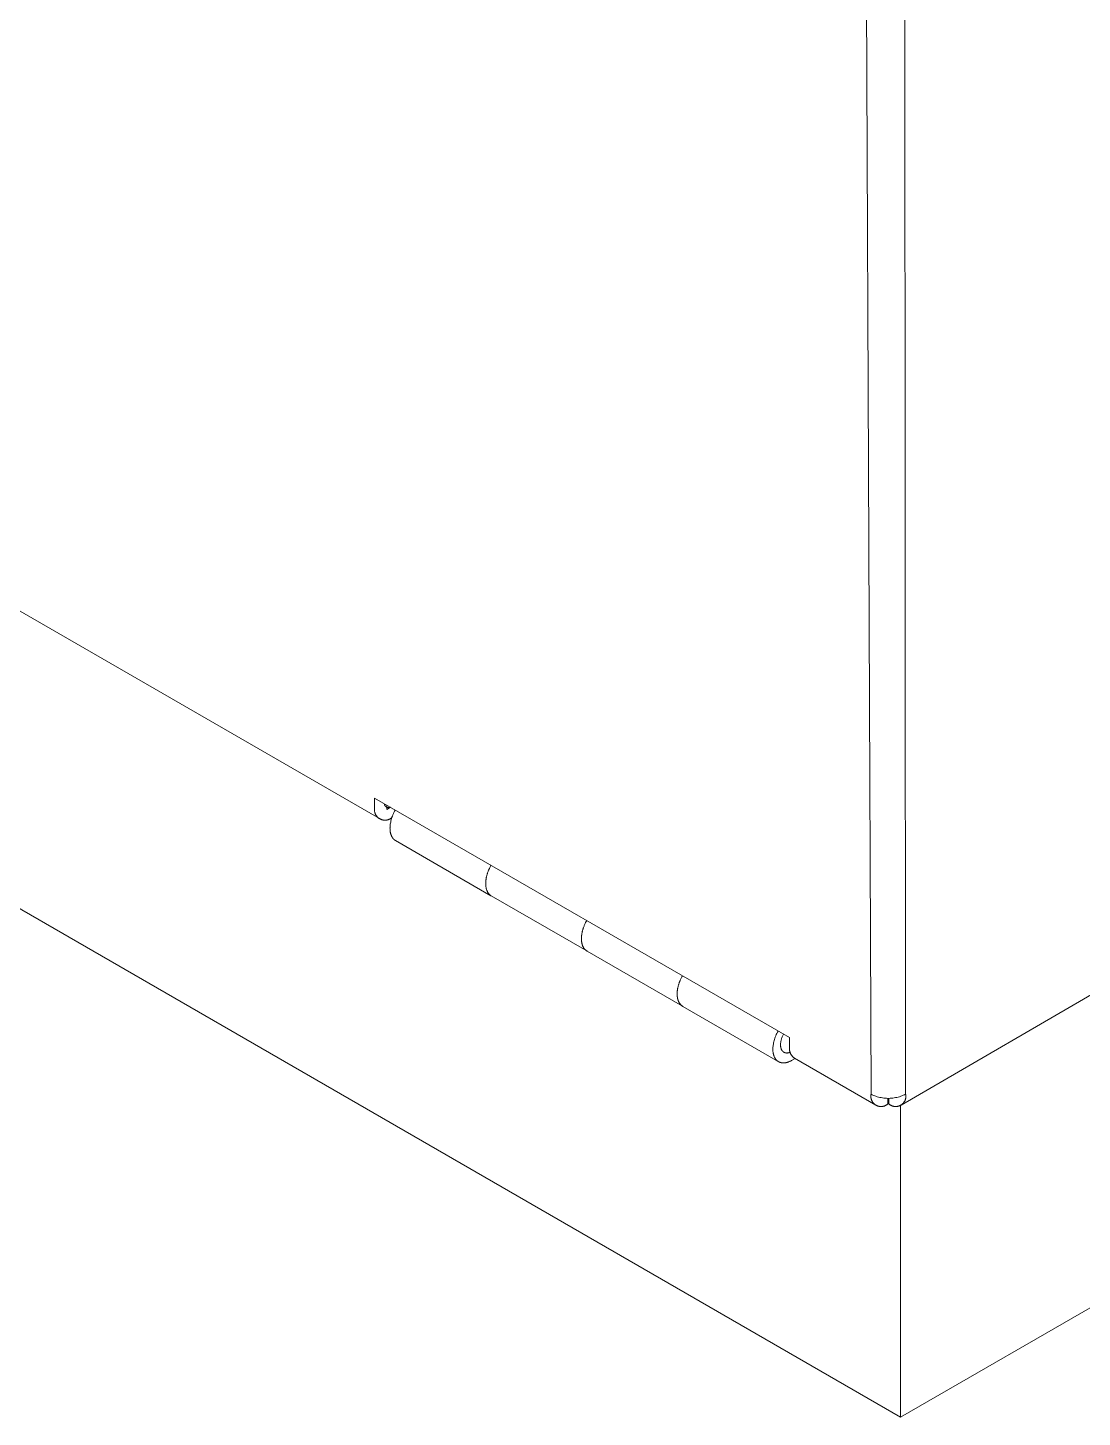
# Model space of a CAD drawing. Header units: inches. Extents: x -1 to 137, y -3 to 81.
# Drawn here: x 123.39 to 127.99, y 35.93 to 41.99 of the extents above; entities that cross this region are included whole.
import ezdxf

# ---------------------------------------------------------------- set-up
doc = ezdxf.new("R2010")
doc.units = ezdxf.units.IN
doc.layers.add('ZANO_R', color=7, linetype='Continuous', lineweight=0)

msp = doc.modelspace()

# ---------------------------------------------------------------- linework, layer by layer
at = {"layer": 'ZANO_R'}
for p, q in [((127.06859, 37.33908), (126.9683, 61.30351)), ((127.20216, 61.30389), (127.21893, 37.33932)), ((135.88758, 42.33651), (127.19932, 37.29205)), ((137.19034, 41.69939), (127.19678, 35.9296)), ((127.19678, 35.9296), (118.87366, 40.73496)), ((124.92337, 38.54191), (121.11041, 40.74333)), ((124.90248, 38.63136), (126.71213, 37.58656)), ((124.90258, 38.58963), (124.90248, 38.63136)), ((124.90173, 38.5802), (124.90174, 38.58178)), ((124.90178, 38.57862), (124.90173, 38.5802)), ((124.90174, 38.58178), (124.9018, 38.58336)), ((124.90189, 38.57704), (124.90178, 38.57862)), ((124.9018, 38.58336), (124.90191, 38.58493)), ((124.90204, 38.57547), (124.90189, 38.57704)), ((124.90191, 38.58493), (124.90208, 38.58651)), ((124.90226, 38.5739), (124.90204, 38.57547)), ((124.90208, 38.58651), (124.9023, 38.58807)), ((124.90252, 38.57235), (124.90226, 38.5739)), ((124.9023, 38.58807), (124.90258, 38.58963)), ((124.90284, 38.5708), (124.90252, 38.57235)), ((124.90322, 38.56926), (124.90284, 38.5708)), ((124.90364, 38.56774), (124.90322, 38.56926)), ((124.90412, 38.56623), (124.90364, 38.56774)), ((124.90465, 38.56474), (124.90412, 38.56623)), ((124.94498, 38.60682), (124.94505, 38.60619)), ((124.94505, 38.60619), (124.94513, 38.60556)), ((124.94513, 38.60556), (124.94523, 38.60493)), ((124.94523, 38.60493), (124.94536, 38.60431)), ((124.94536, 38.60431), (124.94551, 38.60369)), ((124.94551, 38.60369), (124.94568, 38.60308)), ((124.94568, 38.60308), (124.94587, 38.60247)), ((124.94587, 38.60247), (124.94608, 38.60187)), ((124.94608, 38.60187), (124.94631, 38.60128)), ((124.94631, 38.60128), (124.94657, 38.60069)), ((124.94657, 38.60069), (124.94684, 38.60012)), ((124.94684, 38.60012), (124.94713, 38.59956)), ((124.94713, 38.59956), (124.94744, 38.599)), ((124.94744, 38.599), (124.94777, 38.59846)), ((124.94777, 38.59846), (124.94812, 38.59793)), ((124.94812, 38.59793), (124.94849, 38.59741)), ((124.94849, 38.59741), (124.94887, 38.5969)), ((124.94887, 38.5969), (124.94927, 38.59641)), ((124.94927, 38.59641), (124.94969, 38.59593)), ((124.94969, 38.59593), (124.95013, 38.59547)), ((124.95013, 38.59547), (124.95058, 38.59502)), ((124.95058, 38.59502), (124.95104, 38.59459)), ((124.95104, 38.59459), (124.95152, 38.59417)), ((124.95152, 38.59417), (124.95202, 38.59377)), ((124.95202, 38.59377), (124.95253, 38.59339)), ((124.95253, 38.59339), (124.95305, 38.59303)), ((124.95305, 38.59303), (124.95358, 38.59268)), ((124.95358, 38.59268), (124.95413, 38.59235)), ((124.95413, 38.59235), (124.95468, 38.59204)), ((124.95468, 38.59204), (124.95525, 38.59176)), ((124.95525, 38.59176), (124.95582, 38.59149)), ((124.95552, 38.60073), (124.95557, 38.58182)), ((124.95557, 38.58182), (124.97188, 38.59129)), ((124.95582, 38.59149), (124.95641, 38.59124)), ((124.95641, 38.59124), (124.957, 38.59101)), ((124.957, 38.59101), (124.9576, 38.5908)), ((124.9576, 38.5908), (124.95821, 38.59061)), ((124.95821, 38.59061), (124.95882, 38.59045)), ((124.95882, 38.59045), (124.95944, 38.5903)), ((124.95944, 38.5903), (124.96006, 38.59018)), ((124.96006, 38.59018), (124.96069, 38.59008)), ((124.96069, 38.59008), (124.96132, 38.59)), ((124.96132, 38.59), (124.96196, 38.58994)), ((124.96196, 38.58994), (124.96259, 38.5899)), ((124.96259, 38.5899), (124.96323, 38.58989)), ((124.96323, 38.58989), (124.96386, 38.5899)), ((124.96386, 38.5899), (124.9645, 38.58992)), ((124.9645, 38.58992), (124.96513, 38.58998)), ((124.96513, 38.58998), (124.96576, 38.59005)), ((124.96576, 38.59005), (124.96639, 38.59014)), ((124.96639, 38.59014), (124.96701, 38.59026)), ((124.96701, 38.59026), (124.96763, 38.5904)), ((124.96763, 38.5904), (124.96825, 38.59056)), ((124.96825, 38.59056), (124.96886, 38.59074)), ((124.96886, 38.59074), (124.96946, 38.59094)), ((124.96946, 38.59094), (124.97006, 38.59116)), ((124.97006, 38.59116), (124.97065, 38.59141)), ((124.97065, 38.59141), (124.97122, 38.59167)), ((124.98694, 38.56896), (124.98447, 38.56365)), ((124.98958, 38.57423), (124.98694, 38.56896)), ((124.99238, 38.57945), (124.98958, 38.57423)), ((124.90523, 38.56328), (124.90465, 38.56474)), ((124.90586, 38.56183), (124.90523, 38.56328)), ((124.90654, 38.5604), (124.90586, 38.56183)), ((124.90727, 38.559), (124.90654, 38.5604)), ((124.90805, 38.55762), (124.90727, 38.559)), ((124.90888, 38.55627), (124.90805, 38.55762)), ((124.90975, 38.55496), (124.90888, 38.55627)), ((124.91066, 38.55367), (124.90975, 38.55496)), ((124.91162, 38.55241), (124.91066, 38.55367)), ((124.91263, 38.55119), (124.91162, 38.55241)), ((124.91367, 38.55), (124.91263, 38.55119)), ((124.91476, 38.54885), (124.91367, 38.55)), ((124.91588, 38.54774), (124.91476, 38.54885)), ((124.91704, 38.54667), (124.91588, 38.54774)), ((124.91824, 38.54564), (124.91704, 38.54667)), ((124.91947, 38.54465), (124.91824, 38.54564)), ((124.92074, 38.5437), (124.91947, 38.54465)), ((124.92203, 38.5428), (124.92074, 38.5437)), ((124.92336, 38.54195), (124.92203, 38.5428)), ((124.92472, 38.54114), (124.92336, 38.54195)), ((124.9261, 38.54037), (124.92472, 38.54114)), ((124.92751, 38.53966), (124.9261, 38.54037)), ((124.92895, 38.53899), (124.92751, 38.53966)), ((124.9304, 38.53838), (124.92895, 38.53899)), ((124.93188, 38.53781), (124.9304, 38.53838)), ((124.93337, 38.5373), (124.93188, 38.53781)), ((124.93488, 38.53684), (124.93337, 38.5373)), ((124.93641, 38.53643), (124.93488, 38.53684)), ((124.93795, 38.53607), (124.93641, 38.53643)), ((124.9395, 38.53577), (124.93795, 38.53607)), ((124.94106, 38.53552), (124.9395, 38.53577)), ((124.94263, 38.53532), (124.94106, 38.53552)), ((124.9442, 38.53518), (124.94263, 38.53532)), ((124.94578, 38.53509), (124.9442, 38.53518)), ((124.94736, 38.53506), (124.94578, 38.53509)), ((124.94894, 38.53508), (124.94736, 38.53506)), ((124.95052, 38.53516), (124.94894, 38.53508)), ((124.95209, 38.53529), (124.95052, 38.53516)), ((124.95366, 38.53548), (124.95209, 38.53529)), ((124.95523, 38.53571), (124.95366, 38.53548)), ((124.95678, 38.53601), (124.95523, 38.53571)), ((124.95832, 38.53635), (124.95678, 38.53601)), ((124.95985, 38.53675), (124.95832, 38.53635)), ((124.96136, 38.53721), (124.95985, 38.53675)), ((124.96286, 38.53771), (124.96136, 38.53721)), ((124.96434, 38.53827), (124.96286, 38.53771)), ((124.9658, 38.53887), (124.96434, 38.53827)), ((124.96724, 38.53953), (124.9658, 38.53887)), ((124.96865, 38.54024), (124.96724, 38.53953)), ((124.97004, 38.54099), (124.96865, 38.54024)), ((124.96968, 38.50605), (124.96958, 38.50388)), ((124.96981, 38.50825), (124.96968, 38.50605)), ((124.96999, 38.51049), (124.96981, 38.50825)), ((124.97021, 38.51277), (124.96999, 38.51049)), ((124.9714, 38.54179), (124.97004, 38.54099)), ((124.97078, 38.51743), (124.97021, 38.51277)), ((124.97154, 38.52222), (124.97078, 38.51743)), ((124.97274, 38.54264), (124.9714, 38.54179)), ((124.97248, 38.52713), (124.97154, 38.52222)), ((124.97361, 38.53215), (124.97248, 38.52713)), ((124.97404, 38.54353), (124.97274, 38.54264)), ((124.97494, 38.53727), (124.97361, 38.53215)), ((124.97531, 38.54447), (124.97404, 38.54353)), ((124.97646, 38.54246), (124.97494, 38.53727)), ((124.97655, 38.54545), (124.97531, 38.54447)), ((124.97818, 38.54771), (124.97646, 38.54246)), ((124.97776, 38.54648), (124.97655, 38.54545)), ((124.98008, 38.55301), (124.97818, 38.54771)), ((124.98218, 38.55833), (124.98008, 38.55301)), ((124.98447, 38.56365), (124.98218, 38.55833)), ((124.96953, 38.50176), (124.96952, 38.49967)), ((124.96952, 38.49967), (124.96954, 38.49755)), ((124.96958, 38.50388), (124.96953, 38.50176)), ((124.96954, 38.49755), (124.96961, 38.49544)), ((124.96961, 38.49544), (124.96972, 38.49334)), ((124.96972, 38.49334), (124.96987, 38.49124)), ((124.96987, 38.49124), (124.97007, 38.48916)), ((124.97007, 38.48916), (124.97031, 38.48709)), ((124.97031, 38.48709), (124.9706, 38.48504)), ((124.9706, 38.48504), (124.97094, 38.48301)), ((124.97094, 38.48301), (124.97133, 38.481)), ((124.97133, 38.481), (124.97176, 38.47902)), ((124.97176, 38.47902), (124.97225, 38.47705)), ((124.97225, 38.47705), (124.97278, 38.47512)), ((124.97278, 38.47512), (124.97337, 38.47322)), ((124.97337, 38.47322), (124.974, 38.47135)), ((124.974, 38.47135), (124.97469, 38.46952)), ((124.97469, 38.46952), (124.97542, 38.46772)), ((124.97542, 38.46772), (124.97621, 38.46597)), ((124.97621, 38.46597), (124.97705, 38.46425)), ((124.97705, 38.46425), (124.97749, 38.46341)), ((124.97749, 38.46341), (124.97794, 38.46259)), ((124.97794, 38.46259), (124.97841, 38.46177)), ((124.97841, 38.46177), (124.97889, 38.46096)), ((124.97889, 38.46096), (124.97938, 38.46017)), ((124.97938, 38.46017), (124.97988, 38.45939)), ((124.97988, 38.45939), (124.9804, 38.45862)), ((124.9804, 38.45862), (124.98093, 38.45787)), ((124.98093, 38.45787), (124.98147, 38.45713)), ((124.98147, 38.45713), (124.98202, 38.4564)), ((124.98202, 38.4564), (124.98258, 38.45569)), ((124.98258, 38.45569), (124.98316, 38.45499)), ((124.98316, 38.45499), (124.98375, 38.4543)), ((124.98375, 38.4543), (124.98435, 38.45363)), ((124.98435, 38.45363), (124.98497, 38.45298)), ((124.98497, 38.45298), (124.98559, 38.45234)), ((124.98559, 38.45234), (124.98623, 38.45171)), ((124.98623, 38.45171), (124.98688, 38.4511)), ((124.98688, 38.4511), (124.98754, 38.4505)), ((124.98754, 38.4505), (124.98821, 38.44992)), ((124.98821, 38.44992), (124.9889, 38.44936)), ((124.9889, 38.44936), (124.98959, 38.44881)), ((124.98959, 38.44881), (124.9903, 38.44828)), ((124.9903, 38.44828), (124.99101, 38.44777)), ((124.99101, 38.44777), (124.99174, 38.44727)), ((124.99174, 38.44727), (124.99247, 38.44678)), ((124.99247, 38.44678), (124.99322, 38.44632)), ((124.99322, 38.44632), (124.99398, 38.44587)), ((125.41006, 38.20565), (124.99398, 38.44587)), ((125.40194, 38.32221), (125.40304, 38.32465)), ((125.40524, 38.32927), (125.40304, 38.32465)), ((125.40756, 38.33384), (125.40524, 38.32927)), ((125.41, 38.33834), (125.40756, 38.33384)), ((125.38715, 38.26099), (125.3872, 38.2629)), ((125.38721, 38.26318), (125.3872, 38.2629)), ((125.38721, 38.26318), (125.3873, 38.26514)), ((125.38732, 38.26542), (125.3873, 38.26514)), ((125.38732, 38.26542), (125.38744, 38.26741)), ((125.38746, 38.2677), (125.38744, 38.26741)), ((125.38746, 38.2677), (125.38763, 38.26973)), ((125.38766, 38.27001), (125.38763, 38.26973)), ((125.38766, 38.27001), (125.38787, 38.27208)), ((125.3879, 38.27237), (125.38787, 38.27208)), ((125.3879, 38.27237), (125.38815, 38.27447)), ((125.38819, 38.27476), (125.38815, 38.27447)), ((125.38819, 38.27476), (125.38848, 38.2769)), ((125.38852, 38.27719), (125.38848, 38.2769)), ((125.38852, 38.27719), (125.38886, 38.27936)), ((125.3889, 38.27965), (125.38886, 38.27936)), ((125.3889, 38.27965), (125.38928, 38.28185)), ((125.38934, 38.28215), (125.38928, 38.28185)), ((125.38934, 38.28215), (125.38976, 38.28438)), ((125.38982, 38.28468), (125.38976, 38.28438)), ((125.38982, 38.28468), (125.39029, 38.28693)), ((125.39035, 38.28723), (125.39029, 38.28693)), ((125.39035, 38.28723), (125.39086, 38.28952)), ((125.39093, 38.28982), (125.39086, 38.28952)), ((125.39093, 38.28982), (125.39149, 38.29213)), ((125.39157, 38.29243), (125.39149, 38.29213)), ((125.39157, 38.29243), (125.39217, 38.29476)), ((125.39225, 38.29506), (125.39217, 38.29476)), ((125.39225, 38.29506), (125.3929, 38.29742)), ((125.39299, 38.29772), (125.3929, 38.29742)), ((125.39299, 38.29772), (125.39369, 38.30009)), ((125.39378, 38.3004), (125.39369, 38.30009)), ((125.39378, 38.3004), (125.39452, 38.30279)), ((125.39462, 38.30309), (125.39452, 38.30279)), ((125.39462, 38.30309), (125.39541, 38.30549)), ((125.39551, 38.3058), (125.39541, 38.30549)), ((125.39551, 38.3058), (125.39635, 38.30821)), ((125.39646, 38.30852), (125.39635, 38.30821)), ((125.39646, 38.30852), (125.39734, 38.31094)), ((125.39745, 38.31125), (125.39734, 38.31094)), ((125.39745, 38.31125), (125.39838, 38.31368)), ((125.3985, 38.31398), (125.39838, 38.31368)), ((125.3985, 38.31398), (125.39947, 38.31642)), ((125.3996, 38.31673), (125.39947, 38.31642)), ((125.3996, 38.31673), (125.40061, 38.31917)), ((125.40074, 38.31947), (125.40061, 38.31917)), ((125.40074, 38.31947), (125.4018, 38.32191)), ((125.40194, 38.32221), (125.4018, 38.32191)), ((125.38713, 38.25883), (125.38714, 38.26071)), ((125.38713, 38.25883), (125.38713, 38.25856)), ((125.38766, 38.24827), (125.38713, 38.25856)), ((125.38715, 38.26099), (125.38714, 38.26071)), ((125.38766, 38.24827), (125.38769, 38.24802)), ((125.3879, 38.24619), (125.38769, 38.24802)), ((125.3879, 38.24619), (125.38793, 38.24594)), ((125.38819, 38.24413), (125.38793, 38.24594)), ((125.38819, 38.24413), (125.38822, 38.24389)), ((125.38852, 38.24209), (125.38822, 38.24389)), ((125.38852, 38.24209), (125.38856, 38.24185)), ((125.3889, 38.24007), (125.38856, 38.24185)), ((125.3889, 38.24007), (125.38895, 38.23983)), ((125.38934, 38.23807), (125.38895, 38.23983)), ((125.38934, 38.23807), (125.38939, 38.23784)), ((125.38982, 38.2361), (125.38939, 38.23784)), ((125.38982, 38.2361), (125.38988, 38.23587)), ((125.39035, 38.23416), (125.38988, 38.23587)), ((125.39035, 38.23416), (125.39042, 38.23394)), ((125.39093, 38.23225), (125.39042, 38.23394)), ((125.39093, 38.23225), (125.391, 38.23203)), ((125.39157, 38.23037), (125.391, 38.23203)), ((125.39157, 38.23037), (125.39164, 38.23016)), ((125.39225, 38.22853), (125.39164, 38.23016)), ((125.39225, 38.22853), (125.39234, 38.22832)), ((125.39299, 38.22672), (125.39234, 38.22832)), ((125.39299, 38.22672), (125.39308, 38.22652)), ((125.39378, 38.22496), (125.39308, 38.22652)), ((125.39378, 38.22496), (125.39387, 38.22476)), ((125.39462, 38.22323), (125.39387, 38.22476)), ((125.39462, 38.22323), (125.39472, 38.22304)), ((125.39551, 38.22156), (125.39472, 38.22304)), ((125.39551, 38.22156), (125.39562, 38.22137)), ((125.39646, 38.21993), (125.39562, 38.22137)), ((125.39646, 38.21993), (125.39657, 38.21975)), ((125.39745, 38.21835), (125.39657, 38.21975)), ((125.39745, 38.21835), (125.39757, 38.21817)), ((125.3985, 38.21682), (125.39757, 38.21817)), ((125.3985, 38.21682), (125.39862, 38.21665)), ((125.3996, 38.21534), (125.39862, 38.21665)), ((125.3996, 38.21534), (125.39972, 38.21518)), ((125.40074, 38.21392), (125.39972, 38.21518)), ((125.40074, 38.21392), (125.40087, 38.21377)), ((125.40194, 38.21256), (125.40087, 38.21377)), ((125.40194, 38.21256), (125.40207, 38.21241)), ((125.40318, 38.21125), (125.40207, 38.21241)), ((125.40318, 38.21125), (125.40332, 38.21112)), ((125.40447, 38.21001), (125.40332, 38.21112)), ((125.40447, 38.21001), (125.40461, 38.20988)), ((125.40581, 38.20883), (125.40461, 38.20988)), ((125.40581, 38.20883), (125.40595, 38.20871)), ((125.40719, 38.20772), (125.40595, 38.20871)), ((125.40719, 38.20772), (125.40734, 38.2076)), ((125.40861, 38.20666), (125.40734, 38.2076)), ((125.40861, 38.20666), (125.40877, 38.20655)), ((125.41008, 38.20568), (125.40877, 38.20655)), ((125.41008, 38.20568), (125.41024, 38.20558)), ((125.41159, 38.20476), (125.41024, 38.20558)), ((125.82767, 37.96454), (125.41159, 38.20476)), ((125.41314, 38.20391), (125.41331, 38.20383)), ((125.81941, 38.0808), (125.81835, 38.07836)), ((125.81941, 38.0808), (125.81955, 38.0811)), ((125.82065, 38.08354), (125.81955, 38.0811)), ((125.82065, 38.08354), (125.82286, 38.08817)), ((125.82286, 38.08817), (125.82517, 38.09273)), ((125.82517, 38.09273), (125.82761, 38.09723)), ((125.80475, 38.0196), (125.80474, 38.01773)), ((125.80475, 38.0196), (125.80476, 38.01988)), ((125.80481, 38.0218), (125.80476, 38.01988)), ((125.80481, 38.0218), (125.80482, 38.02207)), ((125.80491, 38.02403), (125.80482, 38.02207)), ((125.80491, 38.02403), (125.80493, 38.02431)), ((125.80506, 38.0263), (125.80493, 38.02431)), ((125.80506, 38.0263), (125.80508, 38.02659)), ((125.80524, 38.02862), (125.80508, 38.02659)), ((125.80524, 38.02862), (125.80527, 38.0289)), ((125.80548, 38.03097), (125.80527, 38.0289)), ((125.80548, 38.03097), (125.80551, 38.03126)), ((125.80576, 38.03336), (125.80551, 38.03126)), ((125.80576, 38.03336), (125.8058, 38.03365)), ((125.80609, 38.03579), (125.8058, 38.03365)), ((125.80609, 38.03579), (125.80613, 38.03608)), ((125.80647, 38.03825), (125.80613, 38.03608)), ((125.80647, 38.03825), (125.80652, 38.03854)), ((125.8069, 38.04074), (125.80652, 38.03854)), ((125.8069, 38.04074), (125.80695, 38.04104)), ((125.80737, 38.04327), (125.80695, 38.04104)), ((125.80737, 38.04327), (125.80743, 38.04357)), ((125.8079, 38.04583), (125.80743, 38.04357)), ((125.8079, 38.04583), (125.80796, 38.04613)), ((125.80848, 38.04841), (125.80796, 38.04613)), ((125.80848, 38.04841), (125.80855, 38.04871)), ((125.8091, 38.05102), (125.80855, 38.04871)), ((125.8091, 38.05102), (125.80918, 38.05132)), ((125.80978, 38.05365), (125.80918, 38.05132)), ((125.80978, 38.05365), (125.80987, 38.05396)), ((125.81052, 38.05631), (125.80987, 38.05396)), ((125.81052, 38.05631), (125.8106, 38.05661)), ((125.8113, 38.05899), (125.8106, 38.05661)), ((125.8113, 38.05899), (125.81139, 38.05929)), ((125.81214, 38.06168), (125.81139, 38.05929)), ((125.81214, 38.06168), (125.81223, 38.06198)), ((125.81302, 38.06439), (125.81223, 38.06198)), ((125.81302, 38.06439), (125.81313, 38.06469)), ((125.81396, 38.06711), (125.81313, 38.06469)), ((125.81396, 38.06711), (125.81407, 38.06741)), ((125.81495, 38.06984), (125.81407, 38.06741)), ((125.81495, 38.06984), (125.81506, 38.07014)), ((125.81599, 38.07257), (125.81506, 38.07014)), ((125.81599, 38.07257), (125.81611, 38.07288)), ((125.81708, 38.07532), (125.81611, 38.07288)), ((125.81708, 38.07532), (125.81721, 38.07562)), ((125.81822, 38.07806), (125.81721, 38.07562)), ((125.81822, 38.07806), (125.81835, 38.07836)), ((125.80474, 38.01745), (125.80474, 38.01773)), ((125.80474, 38.01745), (125.8048, 38.01402)), ((125.8048, 38.01402), (125.80498, 38.01059)), ((125.80498, 38.01059), (125.80527, 38.00716)), ((125.8053, 38.00691), (125.80527, 38.00716)), ((125.8053, 38.00691), (125.80551, 38.00509)), ((125.80554, 38.00483), (125.80551, 38.00509)), ((125.80554, 38.00483), (125.8058, 38.00302)), ((125.80584, 38.00278), (125.8058, 38.00302)), ((125.80584, 38.00278), (125.80613, 38.00098)), ((125.80618, 38.00074), (125.80613, 38.00098)), ((125.80618, 38.00074), (125.80652, 37.99896)), ((125.80656, 37.99872), (125.80652, 37.99896)), ((125.80656, 37.99872), (125.80695, 37.99696)), ((125.807, 37.99673), (125.80695, 37.99696)), ((125.807, 37.99673), (125.80743, 37.99499)), ((125.80749, 37.99476), (125.80743, 37.99499)), ((125.80749, 37.99476), (125.80796, 37.99305)), ((125.80803, 37.99283), (125.80796, 37.99305)), ((125.80803, 37.99283), (125.80855, 37.99114)), ((125.80862, 37.99092), (125.80855, 37.99114)), ((125.80862, 37.99092), (125.80918, 37.98926)), ((125.80926, 37.98905), (125.80918, 37.98926)), ((125.80926, 37.98905), (125.80987, 37.98742)), ((125.80995, 37.98721), (125.80987, 37.98742)), ((125.80995, 37.98721), (125.8106, 37.98561)), ((125.81069, 37.98541), (125.8106, 37.98561)), ((125.81069, 37.98541), (125.81139, 37.98385)), ((125.81148, 37.98365), (125.81139, 37.98385)), ((125.81148, 37.98365), (125.81223, 37.98212)), ((125.81233, 37.98193), (125.81223, 37.98212)), ((125.81233, 37.98193), (125.81313, 37.98045)), ((125.81323, 37.98026), (125.81313, 37.98045)), ((125.81323, 37.98026), (125.81407, 37.97882)), ((125.81418, 37.97864), (125.81407, 37.97882)), ((125.81418, 37.97864), (125.81506, 37.97724)), ((125.81518, 37.97706), (125.81506, 37.97724)), ((125.81518, 37.97706), (125.81611, 37.97571)), ((125.81623, 37.97554), (125.81611, 37.97571)), ((125.81623, 37.97554), (125.81721, 37.97423)), ((125.81733, 37.97407), (125.81721, 37.97423)), ((125.81733, 37.97407), (125.81835, 37.97281)), ((125.81848, 37.97266), (125.81835, 37.97281)), ((125.81848, 37.97266), (125.81955, 37.97145)), ((125.81968, 37.9713), (125.81955, 37.97145)), ((125.81968, 37.9713), (125.82079, 37.97015)), ((125.82093, 37.97001), (125.82079, 37.97015)), ((125.82093, 37.97001), (125.82208, 37.9689)), ((125.82223, 37.96877), (125.82208, 37.9689)), ((125.82223, 37.96877), (125.82342, 37.96772)), ((125.82357, 37.9676), (125.82342, 37.96772)), ((125.82357, 37.9676), (125.8248, 37.96661)), ((125.82495, 37.96649), (125.8248, 37.96661)), ((125.82495, 37.96649), (125.82623, 37.96556)), ((125.82638, 37.96545), (125.82623, 37.96556)), ((125.82638, 37.96545), (125.82769, 37.96457)), ((125.82786, 37.96447), (125.82769, 37.96457)), ((125.82786, 37.96447), (125.8292, 37.96365)), ((126.24529, 37.72343), (125.8292, 37.96365)), ((125.83092, 37.96272), (125.83075, 37.96281)), ((126.23597, 37.83725), (126.23703, 37.83969)), ((126.23716, 37.84), (126.23703, 37.83969)), ((126.23716, 37.84), (126.23826, 37.84243)), ((126.23976, 37.8456), (126.23826, 37.84243)), ((126.23976, 37.8456), (126.24088, 37.84789)), ((126.243, 37.85203), (126.24088, 37.84789)), ((126.24522, 37.85613), (126.243, 37.85203)), ((126.22235, 37.77662), (126.22237, 37.7785)), ((126.22237, 37.77877), (126.22242, 37.78069)), ((126.22237, 37.77877), (126.22237, 37.7785)), ((126.22243, 37.78097), (126.22242, 37.78069)), ((126.22243, 37.78097), (126.22252, 37.78292)), ((126.22254, 37.7832), (126.22252, 37.78292)), ((126.22254, 37.7832), (126.22267, 37.7852)), ((126.22269, 37.78548), (126.22267, 37.7852)), ((126.22269, 37.78548), (126.22286, 37.78751)), ((126.22288, 37.7878), (126.22286, 37.78751)), ((126.22288, 37.7878), (126.22309, 37.78986)), ((126.22312, 37.79015), (126.22309, 37.78986)), ((126.22312, 37.79015), (126.22337, 37.79225)), ((126.22341, 37.79254), (126.22337, 37.79225)), ((126.22341, 37.79254), (126.2237, 37.79468)), ((126.22375, 37.79497), (126.2237, 37.79468)), ((126.22375, 37.79497), (126.22408, 37.79714)), ((126.22413, 37.79744), (126.22408, 37.79714)), ((126.22413, 37.79744), (126.22451, 37.79964)), ((126.22456, 37.79993), (126.22451, 37.79964)), ((126.22456, 37.79993), (126.22498, 37.80216)), ((126.22504, 37.80246), (126.22498, 37.80216)), ((126.22504, 37.80246), (126.22551, 37.80472)), ((126.22557, 37.80502), (126.22551, 37.80472)), ((126.22557, 37.80502), (126.22609, 37.8073)), ((126.22616, 37.8076), (126.22609, 37.8073)), ((126.22616, 37.8076), (126.22672, 37.80991)), ((126.22679, 37.81021), (126.22672, 37.80991)), ((126.22679, 37.81021), (126.2274, 37.81255)), ((126.22748, 37.81285), (126.2274, 37.81255)), ((126.22748, 37.81285), (126.22813, 37.8152)), ((126.22821, 37.8155), (126.22813, 37.8152)), ((126.22821, 37.8155), (126.22891, 37.81788)), ((126.22909, 37.81847), (126.22891, 37.81788)), ((126.22909, 37.81847), (126.22975, 37.82057)), ((126.22984, 37.82087), (126.22975, 37.82057)), ((126.22984, 37.82087), (126.23063, 37.82328)), ((126.23074, 37.82358), (126.23063, 37.82328)), ((126.23074, 37.82358), (126.23157, 37.826)), ((126.23168, 37.8263), (126.23157, 37.826)), ((126.23168, 37.8263), (126.23256, 37.82873)), ((126.23268, 37.82903), (126.23256, 37.82873)), ((126.23268, 37.82903), (126.2336, 37.83146)), ((126.23372, 37.83177), (126.2336, 37.83146)), ((126.23372, 37.83177), (126.2347, 37.83421)), ((126.23482, 37.83451), (126.2347, 37.83421)), ((126.23482, 37.83451), (126.23584, 37.83695)), ((126.23597, 37.83725), (126.23584, 37.83695)), ((126.22235, 37.77662), (126.22235, 37.77635)), ((126.22288, 37.76605), (126.22235, 37.77635)), ((126.22288, 37.76605), (126.22291, 37.7658)), ((126.22312, 37.76398), (126.22291, 37.7658)), ((126.22312, 37.76398), (126.22316, 37.76373)), ((126.22341, 37.76192), (126.22316, 37.76373)), ((126.22341, 37.76192), (126.22345, 37.76167)), ((126.22375, 37.75987), (126.22345, 37.76167)), ((126.22375, 37.75987), (126.22379, 37.75963)), ((126.22413, 37.75785), (126.22379, 37.75963)), ((126.22413, 37.75785), (126.22418, 37.75762)), ((126.22456, 37.75586), (126.22418, 37.75762)), ((126.22456, 37.75586), (126.22461, 37.75562)), ((126.22504, 37.75388), (126.22461, 37.75562)), ((126.22504, 37.75388), (126.2251, 37.75366)), ((126.22557, 37.75194), (126.2251, 37.75366)), ((126.22557, 37.75194), (126.22564, 37.75172)), ((126.22616, 37.75003), (126.22564, 37.75172)), ((126.22616, 37.75003), (126.22623, 37.74981)), ((126.22679, 37.74815), (126.22623, 37.74981)), ((126.22679, 37.74815), (126.22687, 37.74794)), ((126.22748, 37.74631), (126.22687, 37.74794)), ((126.22748, 37.74631), (126.22756, 37.7461)), ((126.22821, 37.7445), (126.22756, 37.7461)), ((126.22821, 37.7445), (126.2283, 37.7443)), ((126.229, 37.74274), (126.2283, 37.7443)), ((126.229, 37.74274), (126.2291, 37.74254)), ((126.22984, 37.74102), (126.2291, 37.74254)), ((126.22984, 37.74102), (126.22994, 37.74083)), ((126.23074, 37.73934), (126.22994, 37.74083)), ((126.23074, 37.73934), (126.23084, 37.73915)), ((126.23168, 37.73771), (126.23084, 37.73915)), ((126.23168, 37.73771), (126.23179, 37.73753)), ((126.23268, 37.73613), (126.23179, 37.73753)), ((126.23268, 37.73613), (126.23279, 37.73596)), ((126.23372, 37.7346), (126.23279, 37.73596)), ((126.23372, 37.7346), (126.23384, 37.73443)), ((126.23482, 37.73312), (126.23384, 37.73443)), ((126.23482, 37.73312), (126.23494, 37.73296)), ((126.23597, 37.7317), (126.23494, 37.73296)), ((126.23597, 37.7317), (126.23609, 37.73155)), ((126.23716, 37.73034), (126.23609, 37.73155)), ((126.23716, 37.73034), (126.23729, 37.73019)), ((126.2384, 37.72904), (126.23729, 37.73019)), ((126.2384, 37.72904), (126.23854, 37.7289)), ((126.23969, 37.72779), (126.23854, 37.7289)), ((126.23969, 37.72779), (126.23984, 37.72766)), ((126.24103, 37.72661), (126.23984, 37.72766)), ((126.24103, 37.72661), (126.24118, 37.72649)), ((126.24241, 37.7255), (126.24118, 37.72649)), ((126.24241, 37.7255), (126.24257, 37.72538)), ((126.24384, 37.72445), (126.24257, 37.72538)), ((126.24384, 37.72445), (126.24399, 37.72434)), ((126.2453, 37.72346), (126.24399, 37.72434)), ((126.2453, 37.72346), (126.24547, 37.72336)), ((126.24681, 37.72255), (126.24547, 37.72336)), ((126.6629, 37.48232), (126.24681, 37.72255)), ((126.24836, 37.7217), (126.24853, 37.72161)), ((126.65266, 37.59397), (126.65494, 37.59927)), ((126.65494, 37.59927), (126.6574, 37.60456)), ((126.6574, 37.60456), (126.66004, 37.60982)), ((126.66004, 37.60982), (126.66283, 37.61502)), ((126.68194, 37.59211), (126.68335, 37.59522)), ((126.68335, 37.59522), (126.68486, 37.59831)), ((126.68486, 37.59831), (126.68647, 37.60137)), ((126.63996, 37.53551), (126.63998, 37.53759)), ((126.63998, 37.53338), (126.63996, 37.53551)), ((126.63998, 37.53759), (126.64004, 37.53971)), ((126.64004, 37.53971), (126.64014, 37.54187)), ((126.64014, 37.54187), (126.64028, 37.54407)), ((126.64028, 37.54407), (126.64068, 37.54857)), ((126.64068, 37.54857), (126.64126, 37.55322)), ((126.64126, 37.55322), (126.64202, 37.558)), ((126.64202, 37.558), (126.64297, 37.56289)), ((126.64297, 37.56289), (126.6441, 37.56789)), ((126.6441, 37.56789), (126.64543, 37.57299)), ((126.64543, 37.57299), (126.64695, 37.57816)), ((126.64695, 37.57816), (126.64866, 37.58339)), ((126.64866, 37.58339), (126.65057, 37.58867)), ((126.65057, 37.58867), (126.65266, 37.59397)), ((126.67337, 37.5548), (126.67338, 37.55602)), ((126.67338, 37.55366), (126.67337, 37.5548)), ((126.67338, 37.55602), (126.67342, 37.55726)), ((126.67341, 37.55253), (126.67338, 37.55366)), ((126.67346, 37.5514), (126.67341, 37.55253)), ((126.67342, 37.55726), (126.67355, 37.55981)), ((126.67353, 37.55028), (126.67346, 37.5514)), ((126.67362, 37.54916), (126.67353, 37.55028)), ((126.67355, 37.55981), (126.67378, 37.56245)), ((126.67374, 37.54804), (126.67362, 37.54916)), ((126.67387, 37.54694), (126.67374, 37.54804)), ((126.67378, 37.56245), (126.67412, 37.56517)), ((126.67403, 37.54584), (126.67387, 37.54694)), ((126.67421, 37.54475), (126.67403, 37.54584)), ((126.67412, 37.56517), (126.67455, 37.56796)), ((126.67441, 37.54367), (126.67421, 37.54475)), ((126.67464, 37.54261), (126.67441, 37.54367)), ((126.67455, 37.56796), (126.67509, 37.57082)), ((126.67489, 37.54155), (126.67464, 37.54261)), ((126.67516, 37.54051), (126.67489, 37.54155)), ((126.67509, 37.57082), (126.67574, 37.57375)), ((126.67546, 37.53948), (126.67516, 37.54051)), ((126.67578, 37.53847), (126.67546, 37.53948)), ((126.67574, 37.57375), (126.6765, 37.57672)), ((126.67613, 37.53747), (126.67578, 37.53847)), ((126.6765, 37.53649), (126.67613, 37.53747)), ((126.6765, 37.57672), (126.67737, 37.57975)), ((126.67689, 37.53553), (126.6765, 37.53649)), ((126.67731, 37.53459), (126.67689, 37.53553)), ((126.67775, 37.53366), (126.67731, 37.53459)), ((126.67737, 37.57975), (126.67835, 37.58281)), ((126.67835, 37.58281), (126.67944, 37.5859)), ((126.67944, 37.5859), (126.68064, 37.589)), ((126.68064, 37.589), (126.68194, 37.59211)), ((126.71201, 37.54112), (126.712, 37.53926)), ((126.712, 37.53926), (126.71205, 37.53741)), ((126.71209, 37.54297), (126.71201, 37.54112)), ((126.71205, 37.53741), (126.71216, 37.53556)), ((126.71223, 37.54482), (126.71209, 37.54297)), ((126.71213, 37.58656), (126.71223, 37.54482)), ((126.71216, 37.53556), (126.71234, 37.53371)), ((126.64005, 37.53126), (126.63998, 37.53338)), ((126.64015, 37.52914), (126.64005, 37.53126)), ((126.6403, 37.52704), (126.64015, 37.52914)), ((126.64049, 37.52495), (126.6403, 37.52704)), ((126.64074, 37.52287), (126.64049, 37.52495)), ((126.64102, 37.52081), (126.64074, 37.52287)), ((126.64136, 37.51877), (126.64102, 37.52081)), ((126.64174, 37.51674), (126.64136, 37.51877)), ((126.64217, 37.51475), (126.64174, 37.51674)), ((126.64265, 37.51278), (126.64217, 37.51475)), ((126.64319, 37.51083), (126.64265, 37.51278)), ((126.64377, 37.50892), (126.64319, 37.51083)), ((126.6444, 37.50704), (126.64377, 37.50892)), ((126.64509, 37.5052), (126.6444, 37.50704)), ((126.64583, 37.5034), (126.64509, 37.5052)), ((126.64662, 37.50163), (126.64583, 37.5034)), ((126.64746, 37.49991), (126.64662, 37.50163)), ((126.6479, 37.49906), (126.64746, 37.49991)), ((126.64835, 37.49823), (126.6479, 37.49906)), ((126.64882, 37.49741), (126.64835, 37.49823)), ((126.64929, 37.4966), (126.64882, 37.49741)), ((126.64978, 37.4958), (126.64929, 37.4966)), ((126.65029, 37.49502), (126.64978, 37.4958)), ((126.65081, 37.49425), (126.65029, 37.49502)), ((126.65133, 37.49349), (126.65081, 37.49425)), ((126.65188, 37.49275), (126.65133, 37.49349)), ((126.65243, 37.49202), (126.65188, 37.49275)), ((126.653, 37.4913), (126.65243, 37.49202)), ((126.65358, 37.4906), (126.653, 37.4913)), ((126.65417, 37.48991), (126.65358, 37.4906)), ((126.65477, 37.48923), (126.65417, 37.48991)), ((126.65539, 37.48857), (126.65477, 37.48923)), ((126.65602, 37.48793), (126.65539, 37.48857)), ((126.65665, 37.4873), (126.65602, 37.48793)), ((126.65731, 37.48669), (126.65665, 37.4873)), ((126.65797, 37.48609), (126.65731, 37.48669)), ((126.65864, 37.48551), (126.65797, 37.48609)), ((126.65933, 37.48494), (126.65864, 37.48551)), ((126.66002, 37.48439), (126.65933, 37.48494)), ((126.66073, 37.48386), (126.66002, 37.48439)), ((126.66145, 37.48334), (126.66073, 37.48386)), ((126.66218, 37.48284), (126.66145, 37.48334)), ((126.66292, 37.48235), (126.66218, 37.48284)), ((126.66367, 37.48189), (126.66292, 37.48235)), ((126.66443, 37.48144), (126.66367, 37.48189)), ((126.6652, 37.481), (126.66443, 37.48144)), ((126.66597, 37.48059), (126.6652, 37.481)), ((126.66676, 37.48019), (126.66597, 37.48059)), ((126.66756, 37.47981), (126.66676, 37.48019)), ((126.66837, 37.47945), (126.66756, 37.47981)), ((126.66918, 37.4791), (126.66837, 37.47945)), ((126.67001, 37.47877), (126.66918, 37.4791)), ((126.67084, 37.47846), (126.67001, 37.47877)), ((126.67168, 37.47817), (126.67084, 37.47846)), ((126.67253, 37.4779), (126.67168, 37.47817)), ((126.67339, 37.47764), (126.67253, 37.4779)), ((126.67425, 37.4774), (126.67339, 37.47764)), ((126.67512, 37.47718), (126.67425, 37.4774)), ((126.676, 37.47697), (126.67512, 37.47718)), ((126.67689, 37.47679), (126.676, 37.47697)), ((126.67778, 37.47662), (126.67689, 37.47679)), ((126.67822, 37.53276), (126.67775, 37.53366)), ((126.67868, 37.47647), (126.67778, 37.47662)), ((126.67871, 37.53188), (126.67822, 37.53276)), ((126.67958, 37.47634), (126.67868, 37.47647)), ((126.67923, 37.53103), (126.67871, 37.53188)), ((126.67977, 37.53019), (126.67923, 37.53103)), ((126.68049, 37.47622), (126.67958, 37.47634)), ((126.68034, 37.52939), (126.67977, 37.53019)), ((126.68063, 37.52899), (126.68034, 37.52939)), ((126.68141, 37.47613), (126.68049, 37.47622)), ((126.68093, 37.5286), (126.68063, 37.52899)), ((126.68123, 37.52822), (126.68093, 37.5286)), ((126.68154, 37.52785), (126.68123, 37.52822)), ((126.68233, 37.47605), (126.68141, 37.47613)), ((126.68186, 37.52748), (126.68154, 37.52785)), ((126.68218, 37.52712), (126.68186, 37.52748)), ((126.6825, 37.52677), (126.68218, 37.52712)), ((126.68326, 37.47599), (126.68233, 37.47605)), ((126.68284, 37.52642), (126.6825, 37.52677)), ((126.68317, 37.52608), (126.68284, 37.52642)), ((126.68352, 37.52575), (126.68317, 37.52608)), ((126.68419, 37.47594), (126.68326, 37.47599)), ((126.68387, 37.52542), (126.68352, 37.52575)), ((126.68422, 37.52511), (126.68387, 37.52542)), ((126.68512, 37.47591), (126.68419, 37.47594)), ((126.68458, 37.5248), (126.68422, 37.52511)), ((126.68495, 37.52449), (126.68458, 37.5248)), ((126.68532, 37.5242), (126.68495, 37.52449)), ((126.68606, 37.4759), (126.68512, 37.47591)), ((126.68569, 37.52391), (126.68532, 37.5242)), ((126.68607, 37.52363), (126.68569, 37.52391)), ((126.68701, 37.47591), (126.68606, 37.4759)), ((126.68646, 37.52336), (126.68607, 37.52363)), ((126.68685, 37.5231), (126.68646, 37.52336)), ((126.68724, 37.52284), (126.68685, 37.5231)), ((126.68796, 37.47594), (126.68701, 37.47591)), ((126.68765, 37.52259), (126.68724, 37.52284)), ((126.68805, 37.52235), (126.68765, 37.52259)), ((126.68891, 37.47598), (126.68796, 37.47594)), ((126.68846, 37.52212), (126.68805, 37.52235)), ((126.68888, 37.5219), (126.68846, 37.52212)), ((126.68929, 37.52169), (126.68888, 37.5219)), ((126.69082, 37.47611), (126.68891, 37.47598)), ((126.68972, 37.52148), (126.68929, 37.52169)), ((126.69015, 37.52128), (126.68972, 37.52148)), ((126.69058, 37.52109), (126.69015, 37.52128)), ((126.69102, 37.52091), (126.69058, 37.52109)), ((126.69274, 37.47631), (126.69082, 37.47611)), ((126.69146, 37.52073), (126.69102, 37.52091)), ((126.6919, 37.52057), (126.69146, 37.52073)), ((126.69235, 37.52041), (126.6919, 37.52057)), ((126.6928, 37.52027), (126.69235, 37.52041)), ((126.69467, 37.47657), (126.69274, 37.47631)), ((126.69326, 37.52013), (126.6928, 37.52027)), ((126.69372, 37.51999), (126.69326, 37.52013)), ((126.69418, 37.51987), (126.69372, 37.51999)), ((126.69465, 37.51976), (126.69418, 37.51987)), ((126.69512, 37.51965), (126.69465, 37.51976)), ((126.69661, 37.4769), (126.69467, 37.47657)), ((126.69559, 37.51955), (126.69512, 37.51965)), ((126.69606, 37.51947), (126.69559, 37.51955)), ((126.69654, 37.51938), (126.69606, 37.51947)), ((126.69703, 37.51931), (126.69654, 37.51938)), ((126.69856, 37.47729), (126.69661, 37.4769)), ((126.69751, 37.51925), (126.69703, 37.51931)), ((126.698, 37.51919), (126.69751, 37.51925)), ((126.69898, 37.51911), (126.698, 37.51919)), ((126.7005, 37.47774), (126.69856, 37.47729)), ((126.69997, 37.51906), (126.69898, 37.51911)), ((126.70097, 37.51904), (126.69997, 37.51906)), ((126.70245, 37.47825), (126.7005, 37.47774)), ((126.70198, 37.51905), (126.70097, 37.51904)), ((126.70299, 37.51909), (126.70198, 37.51905)), ((126.7044, 37.47882), (126.70245, 37.47825)), ((126.70401, 37.51917), (126.70299, 37.51909)), ((126.70504, 37.51928), (126.70401, 37.51917)), ((126.70635, 37.47944), (126.7044, 37.47882)), ((126.70607, 37.51942), (126.70504, 37.51928)), ((126.7071, 37.51959), (126.70607, 37.51942)), ((126.70829, 37.48012), (126.70635, 37.47944)), ((126.70814, 37.51979), (126.7071, 37.51959)), ((126.70918, 37.52001), (126.70814, 37.51979)), ((126.71022, 37.48085), (126.70829, 37.48012)), ((126.71022, 37.52027), (126.70918, 37.52001)), ((126.71126, 37.52055), (126.71022, 37.52027)), ((126.71215, 37.48164), (126.71022, 37.48085)), ((126.7123, 37.52087), (126.71126, 37.52055)), ((126.71407, 37.48247), (126.71215, 37.48164)), ((126.71333, 37.5212), (126.7123, 37.52087)), ((126.71234, 37.53371), (126.71258, 37.53187)), ((126.71258, 37.53187), (126.71289, 37.53004)), ((126.71289, 37.53004), (126.71326, 37.52822)), ((126.71326, 37.52822), (126.7137, 37.52642)), ((126.71437, 37.52157), (126.71333, 37.5212)), ((126.7137, 37.52642), (126.71419, 37.52463)), ((126.71598, 37.48335), (126.71407, 37.48247)), ((126.71419, 37.52463), (126.71475, 37.52286)), ((126.7154, 37.52196), (126.71437, 37.52157)), ((126.71475, 37.52286), (126.71537, 37.52111)), ((126.71537, 37.52111), (126.71605, 37.51938)), ((126.71788, 37.48427), (126.71598, 37.48335)), ((126.71605, 37.51938), (126.71679, 37.51768)), ((126.71679, 37.51768), (126.71758, 37.516)), ((126.71758, 37.516), (126.71844, 37.51436)), ((126.71976, 37.48523), (126.71788, 37.48427)), ((126.71844, 37.51436), (126.71935, 37.51274)), ((126.71935, 37.51274), (126.72032, 37.51116)), ((126.72163, 37.48624), (126.71976, 37.48523)), ((126.72032, 37.51116), (126.72134, 37.50961)), ((126.72134, 37.50961), (126.72241, 37.50809)), ((126.72349, 37.48729), (126.72163, 37.48624)), ((126.72241, 37.50809), (126.72354, 37.50662)), ((126.73689, 37.49502), (126.72349, 37.48729)), ((126.72354, 37.50662), (126.72472, 37.50518)), ((126.72472, 37.50518), (126.72594, 37.50379)), ((126.72594, 37.50379), (126.72722, 37.50244)), ((126.72722, 37.50244), (126.72854, 37.50114)), ((126.72854, 37.50114), (126.7299, 37.49988)), ((126.7299, 37.49988), (126.73131, 37.49867)), ((126.73131, 37.49867), (126.73276, 37.49751)), ((126.73276, 37.49751), (126.73425, 37.4964)), ((127.0885, 37.29187), (126.73425, 37.4964)), ((126.7358, 37.49556), (126.73689, 37.49502)), ((127.06755, 37.32992), (127.06759, 37.33145)), ((127.06756, 37.32838), (127.06755, 37.32992)), ((127.06763, 37.32684), (127.06756, 37.32838)), ((127.06759, 37.33145), (127.06769, 37.33299)), ((127.06775, 37.3253), (127.06763, 37.32684)), ((127.06769, 37.33299), (127.06783, 37.33452)), ((127.06792, 37.32377), (127.06775, 37.3253)), ((127.06783, 37.33452), (127.06803, 37.33605)), ((127.06815, 37.32225), (127.06792, 37.32377)), ((127.06803, 37.33605), (127.06829, 37.33757)), ((127.06843, 37.32074), (127.06815, 37.32225)), ((127.06829, 37.33757), (127.06859, 37.33908)), ((127.06876, 37.31923), (127.06843, 37.32074)), ((127.06859, 37.33908), (127.07379, 37.33655)), ((127.06914, 37.31774), (127.06876, 37.31923)), ((127.06958, 37.31627), (127.06914, 37.31774)), ((127.07007, 37.3148), (127.06958, 37.31627)), ((127.0706, 37.31336), (127.07007, 37.3148)), ((127.07119, 37.31194), (127.0706, 37.31336)), ((127.07183, 37.31054), (127.07119, 37.31194)), ((127.07251, 37.30916), (127.07183, 37.31054)), ((127.07324, 37.3078), (127.07251, 37.30916)), ((127.07402, 37.30647), (127.07324, 37.3078)), ((127.07379, 37.33655), (127.07908, 37.33422)), ((127.07485, 37.30517), (127.07402, 37.30647)), ((127.07571, 37.3039), (127.07485, 37.30517)), ((127.07663, 37.30266), (127.07571, 37.3039)), ((127.07758, 37.30146), (127.07663, 37.30266)), ((127.07858, 37.30028), (127.07758, 37.30146)), ((127.07962, 37.29915), (127.07858, 37.30028)), ((127.07908, 37.33422), (127.08444, 37.33206)), ((127.08069, 37.29804), (127.07962, 37.29915)), ((127.08181, 37.29698), (127.08069, 37.29804)), ((127.08296, 37.29596), (127.08181, 37.29698)), ((127.08414, 37.29497), (127.08296, 37.29596)), ((127.08536, 37.29403), (127.08414, 37.29497)), ((127.08444, 37.33206), (127.08987, 37.3301)), ((127.08661, 37.29314), (127.08536, 37.29403)), ((127.08789, 37.29228), (127.08661, 37.29314)), ((127.0892, 37.29147), (127.08789, 37.29228)), ((127.08987, 37.3301), (127.09537, 37.32832)), ((127.09537, 37.32832), (127.10093, 37.32674)), ((127.10093, 37.32674), (127.10654, 37.32535)), ((127.10654, 37.32535), (127.1122, 37.32416)), ((127.1122, 37.32416), (127.11789, 37.32317)), ((127.11789, 37.32317), (127.12361, 37.32237)), ((127.12361, 37.32237), (127.12936, 37.32178)), ((127.12936, 37.32178), (127.13513, 37.32138)), ((127.13595, 37.29244), (127.13465, 37.29162)), ((127.13513, 37.32138), (127.1409, 37.32119)), ((127.13723, 37.2933), (127.13595, 37.29244)), ((127.13847, 37.29421), (127.13723, 37.2933)), ((127.13969, 37.29516), (127.13847, 37.29421)), ((127.14086, 37.29615), (127.13969, 37.29516)), ((127.14201, 37.29718), (127.14086, 37.29615)), ((127.1409, 37.32119), (127.14668, 37.3212)), ((127.14195, 37.32118), (127.14201, 37.29718)), ((127.14201, 37.29718), (127.14201, 37.32118)), ((127.14589, 37.32119), (127.14594, 37.29719)), ((127.14594, 37.29719), (127.14709, 37.29616)), ((127.14668, 37.3212), (127.15246, 37.32141)), ((127.14709, 37.29616), (127.14827, 37.29517)), ((127.14827, 37.29517), (127.14948, 37.29423)), ((127.14948, 37.29423), (127.15072, 37.29333)), ((127.15072, 37.29333), (127.152, 37.29247)), ((127.152, 37.29247), (127.1533, 37.29166)), ((127.15246, 37.32141), (127.15822, 37.32183)), ((127.15822, 37.32183), (127.16397, 37.32244)), ((127.16397, 37.32244), (127.16969, 37.32325)), ((127.16969, 37.32325), (127.17538, 37.32426)), ((127.17538, 37.32426), (127.18103, 37.32547)), ((127.18103, 37.32547), (127.18664, 37.32688)), ((127.18664, 37.32688), (127.19219, 37.32848)), ((127.19219, 37.32848), (127.19768, 37.33027)), ((127.19768, 37.33027), (127.20311, 37.33225)), ((127.19867, 37.29168), (127.19997, 37.29249)), ((127.19997, 37.29249), (127.20125, 37.29335)), ((127.20125, 37.29335), (127.20249, 37.29425)), ((127.20249, 37.29425), (127.2037, 37.2952)), ((127.20311, 37.33225), (127.20847, 37.33443)), ((127.2037, 37.2952), (127.20488, 37.29619)), ((127.20488, 37.29619), (127.20602, 37.29722)), ((127.20602, 37.29722), (127.20713, 37.29828)), ((127.20713, 37.29828), (127.2082, 37.29939)), ((127.2082, 37.29939), (127.20923, 37.30053)), ((127.20847, 37.33443), (127.21374, 37.33678)), ((127.20923, 37.30053), (127.21021, 37.30171)), ((127.21021, 37.30171), (127.21116, 37.30292)), ((127.21116, 37.30292), (127.21207, 37.30416)), ((127.21207, 37.30416), (127.21293, 37.30544)), ((127.21293, 37.30544), (127.21374, 37.30674)), ((127.21374, 37.33678), (127.21893, 37.33932)), ((127.21374, 37.30674), (127.21451, 37.30807)), ((127.21451, 37.30807), (127.21523, 37.30943)), ((127.21523, 37.30943), (127.21591, 37.31081)), ((127.21591, 37.31081), (127.21653, 37.31221)), ((127.21653, 37.31221), (127.21711, 37.31364)), ((127.21711, 37.31364), (127.21764, 37.31508)), ((127.21764, 37.31508), (127.21811, 37.31654)), ((127.21811, 37.31654), (127.21854, 37.31802)), ((127.21854, 37.31802), (127.21891, 37.31951)), ((127.21891, 37.31951), (127.21923, 37.32101)), ((127.21925, 37.33782), (127.21893, 37.33932)), ((127.21923, 37.32101), (127.2195, 37.32253)), ((127.21952, 37.3363), (127.21925, 37.33782)), ((127.2195, 37.32253), (127.21972, 37.32405)), ((127.21973, 37.33478), (127.21952, 37.3363)), ((127.21972, 37.32405), (127.21988, 37.32558)), ((127.21989, 37.33325), (127.21973, 37.33478)), ((127.21988, 37.32558), (127.21999, 37.32711)), ((127.21999, 37.33172), (127.21989, 37.33325)), ((127.22004, 37.33018), (127.21999, 37.33172)), ((127.21999, 37.32711), (127.22004, 37.32865)), ((127.22004, 37.32865), (127.22004, 37.33018)), ((127.09054, 37.29071), (127.0892, 37.29147)), ((127.0919, 37.28999), (127.09054, 37.29071)), ((127.09329, 37.28932), (127.0919, 37.28999)), ((127.0947, 37.2887), (127.09329, 37.28932)), ((127.09613, 37.28813), (127.0947, 37.2887)), ((127.09758, 37.28761), (127.09613, 37.28813)), ((127.09904, 37.28715), (127.09758, 37.28761)), ((127.10052, 37.28673), (127.09904, 37.28715)), ((127.10202, 37.28636), (127.10052, 37.28673)), ((127.10353, 37.28605), (127.10202, 37.28636)), ((127.10504, 37.28579), (127.10353, 37.28605)), ((127.10657, 37.28558), (127.10504, 37.28579)), ((127.1081, 37.28542), (127.10657, 37.28558)), ((127.10964, 37.28532), (127.1081, 37.28542)), ((127.11118, 37.28527), (127.10964, 37.28532)), ((127.11272, 37.28528), (127.11118, 37.28527)), ((127.11425, 37.28533), (127.11272, 37.28528)), ((127.11579, 37.28545), (127.11425, 37.28533)), ((127.11732, 37.28561), (127.11579, 37.28545)), ((127.11884, 37.28583), (127.11732, 37.28561)), ((127.12036, 37.2861), (127.11884, 37.28583)), ((127.12186, 37.28643), (127.12036, 37.2861)), ((127.12336, 37.2868), (127.12186, 37.28643)), ((127.12484, 37.28723), (127.12336, 37.2868)), ((127.1263, 37.28771), (127.12484, 37.28723)), ((127.12775, 37.28824), (127.1263, 37.28771)), ((127.12917, 37.28882), (127.12775, 37.28824)), ((127.13058, 37.28945), (127.12917, 37.28882)), ((127.13196, 37.29013), (127.13058, 37.28945)), ((127.13332, 37.29085), (127.13196, 37.29013)), ((127.13465, 37.29162), (127.13332, 37.29085)), ((127.1533, 37.29166), (127.15463, 37.29089)), ((127.15463, 37.29089), (127.15599, 37.29017)), ((127.15599, 37.29017), (127.15737, 37.2895)), ((127.15737, 37.2895), (127.15878, 37.28887)), ((127.15878, 37.28887), (127.16021, 37.2883)), ((127.16021, 37.2883), (127.16165, 37.28777)), ((127.16165, 37.28777), (127.16311, 37.2873)), ((127.16311, 37.2873), (127.16459, 37.28688)), ((127.16459, 37.28688), (127.16608, 37.28651)), ((127.16608, 37.28651), (127.16759, 37.28619)), ((127.16759, 37.28619), (127.1691, 37.28592)), ((127.1691, 37.28592), (127.17062, 37.28571)), ((127.17062, 37.28571), (127.17215, 37.28555)), ((127.17215, 37.28555), (127.17368, 37.28544)), ((127.17368, 37.28544), (127.17522, 37.28539)), ((127.17522, 37.28539), (127.17676, 37.28539)), ((127.17676, 37.28539), (127.17829, 37.28544)), ((127.17829, 37.28544), (127.17983, 37.28555)), ((127.17983, 37.28555), (127.18136, 37.28571)), ((127.18136, 37.28571), (127.18288, 37.28593)), ((127.18288, 37.28593), (127.18439, 37.28619)), ((127.18439, 37.28619), (127.18589, 37.28651)), ((127.18589, 37.28651), (127.18739, 37.28689)), ((127.18739, 37.28689), (127.18886, 37.28731)), ((127.18886, 37.28731), (127.19033, 37.28779)), ((127.19033, 37.28779), (127.19177, 37.28831)), ((127.19177, 37.28831), (127.19319, 37.28889)), ((127.19319, 37.28889), (127.1946, 37.28951)), ((127.1946, 37.28951), (127.19598, 37.29019)), ((127.19598, 37.29019), (127.19734, 37.29091)), ((127.19678, 37.28476), (127.19678, 37.29062)), ((127.19678, 37.28476), (127.19678, 36.95042)), ((127.19734, 37.29091), (127.19867, 37.29168)), ((127.19678, 36.95042), (127.19678, 36.52497)), ((127.19678, 35.99885), (127.19678, 36.52497)), ((127.19678, 35.99885), (127.19678, 35.9296))]:
    msp.add_line(p, q, dxfattribs=at)

doc.saveas('drawing.dxf')
